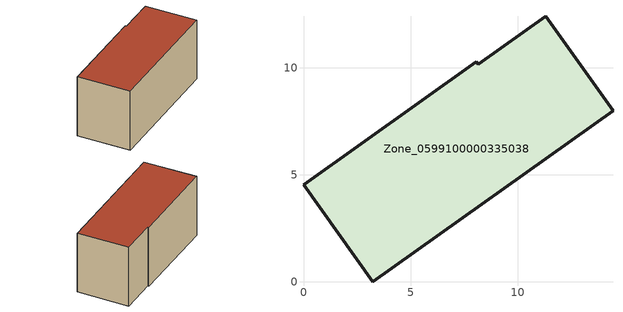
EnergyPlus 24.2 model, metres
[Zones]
Zone_0599100000335038
 floor ground (C_G): 3.24,0 0,4.53 8.08,10.29 8.16,10.17 11.32,12.42 14.46,8.01 z0
 wall outside (C_F): 0,4.53 3.24,0 14.46,8.01 11.32,12.42 8.16,10.17 8.08,10.29 0,4.53 z0:6.53
 roof outside (C_R): 8.08,10.29 0,4.53 3.24,0 14.46,8.01 11.32,12.42 8.16,10.17 z6.53
[BUILDING]
Pand.0599100000335038: North Axis=0; Terrain=City; Loads Convergence Tolerance Value=0.04; Temperature Convergence Tolerance Value=0.4; Solar Distribution=FullExterior; Maximum Number of Warmup Days=25; Minimum Number of Warmup Days=1
[Site:Location]
Rotterdam.The.Hague.AP_ZH_NLD Design_Conditions: Latitude=51.96; Longitude=4.45; Time Zone=1; Elevation=-4.5
[SITE:GROUNDTEMPERATURE:BUILDINGSURFACE]
18, 18, 18, 18, 18, 18, 18, 18, 18, 18, 18, 18
[MATERIAL] Thermal Absorptance=0.9; Solar Absorptance=0.7; Visible Absorptance=0.7
Name | Roughness | Thickness | Conductivity | Density | Specific Heat
G.TC.1975-1991 | MediumSmooth | 0.15 | 0.288461 | 540 | 1210
F.TC.1975-1991 | Rough | 0.3 | 0.230769 | 1920 | 840
R.TC.1975-1991 | MediumRough | 0.2 | 0.153846 | 1500 | 1000
[CONSTRUCTION]
C_G: G.TC.1975-1991
C_F: F.TC.1975-1991
C_R: R.TC.1975-1991
[ZONE]
Zone_0599100000335038: Type=1; Multiplier=1; Ceiling Height=Autocalculate; Volume=Autocalculate; Floor Area=autocalculate; Part of Total Floor Area=Yes
[ZONEINFILTRATION:DESIGNFLOWRATE]
Infil_Zone_0599100000335038: Zone or ZoneList or Space or SpaceList=Zone_0599100000335038; Schedule=AlwaysOn; Design Flow Rate Calculation Method=Flow/Area; Flow Rate per Floor Area=0.003; Constant Term Coefficient=1; Temperature Term Coefficient=0; Velocity Term Coefficient=0; Velocity Squared Term Coefficient=0
[HVACTEMPLATE:ZONE:IDEALLOADSAIRSYSTEM]
Zone_0599100000335038: Maximum Heating Supply Air Temperature=50; Minimum Cooling Supply Air Temperature=13; Maximum Heating Supply Air Humidity Ratio=0.0156; Minimum Cooling Supply Air Humidity Ratio=0.0077; Heating Limit=NoLimit; Cooling Limit=NoLimit; Dehumidification Control Type=ConstantSensibleHeatRatio; Cooling Sensible Heat Ratio=0.7; Dehumidification Setpoint=60; Humidification Control Type=None; Humidification Setpoint=30; Outdoor Air Method=None; Outdoor Air Flow Rate per Person=0.00944; Outdoor Air Flow Rate per Zone Floor Area=0; Outdoor Air Flow Rate per Zone=0; Demand Controlled Ventilation Type=None; Outdoor Air Economizer Type=NoEconomizer; Heat Recovery Type=None; Sensible Heat Recovery Effectiveness=0.7; Latent Heat Recovery Effectiveness=0.65
[ZONECONTROL:THERMOSTAT]
ThermostatControl_Zone_0599100000335038: Zone or ZoneList=Zone_0599100000335038; Control Type Schedule=DualSetpointControlType; Control 1=Thermostat_Zone_0599100000335038; Temperature Difference Between Cutout And Setpoint=0
[THERMOSTATSETPOINT:DUALSETPOINT]
Thermostat_Zone_0599100000335038: Heating Setpoint Temperature Schedule=HeatingSetpoint_Zone_0599100000335038; Cooling Setpoint Temperature Schedule=CoolingSetpoint_Zone_0599100000335038
[SCHEDULE:COMPACT]
HeatingSetpoint_Zone_0599100000335038: Through: 12/31, For: AllDays, Until: 24:00, 21
CoolingSetpoint_Zone_0599100000335038: Through: 12/31, For: AllDays, Until: 24:00, 24
DualSetpointControlType: Through: 12/31, For: AllDays, Until: 24:00, 4
AlwaysOn: Through: 12/31, For: AllDays, Until: 24:00, 1
